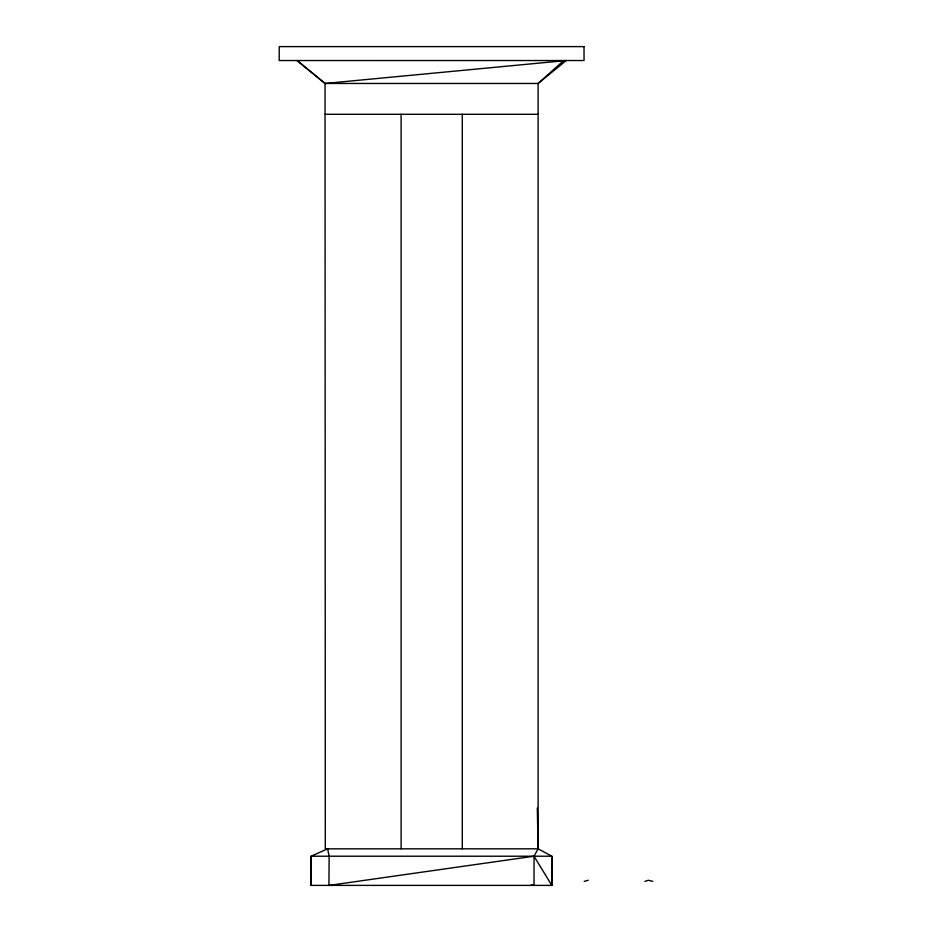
<?xml version="1.0" encoding="UTF-8"?>
<svg xmlns="http://www.w3.org/2000/svg" width="932" height="932" viewBox="0 0 932 932"><rect width="100%" height="100%" fill="white"/><g stroke="black" fill="none" stroke-linecap="round" stroke-linejoin="round"><path stroke-width="1.4" d="M551.977 885.388L311.02 885.388L311.125 856.217L551.872 856.217L551.977 885.388L551.872 856.217L538.114 848.819L325.303 848.831L325.035 83.461L297.063 60.533L325.035 83.461L538.114 83.461L566.19 60.533L325.035 83.461M563.732 60.545L538.114 83.461L538.114 848.819L534.024 856.217L534.036 885.4L531.17 884.992M644.909 881.404L648.311 880.251L652.784 881.404M584.201 881.404L588.243 880.251M325.163 114.287L538.114 114.287M551.814 885.388L534.024 856.217L328.961 885.4L329.113 856.217L327.633 848.831L311.125 856.217L311.183 885.388M537.31 808.091L538.114 848.807M462.307 114.287L462.307 848.831M401.11 114.287L401.11 848.831M584.026 46.612L279.216 46.612L279.216 60.545L584.026 60.533L584.026 46.6"/></g></svg>
